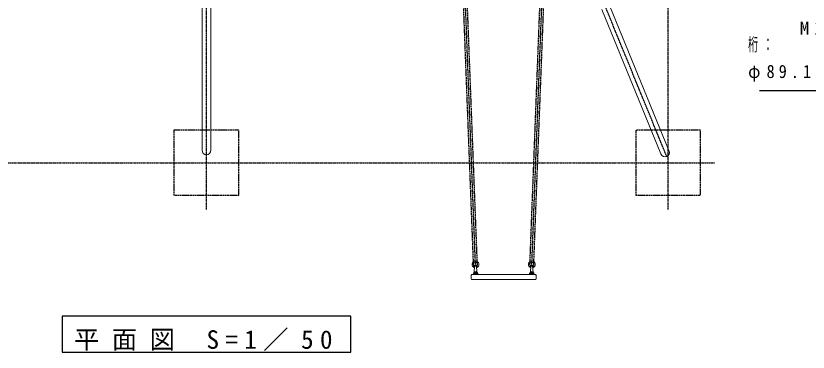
# Model space of a CAD drawing. Units: millimetres, scale not verified, with parts at other scales. Extents: x -35408 to 0, y -49934 to 13350.
# Drawn here: x -16100 to -10610, y 7511 to 9844 of the extents above; entities that cross this region are included whole.
import ezdxf

# ---------------------------------------------------------------- set-up
doc = ezdxf.new("R2010")
doc.units = ezdxf.units.MM
doc.linetypes.add('USER2', pattern=[6, 3, -1, 1, -1])
doc.linetypes.add('USER4', pattern=[8, 5, -3])
doc.layers.add('線', color=2, linetype='Continuous', lineweight=25)
doc.layers.add('補助', color=2, linetype='Continuous', lineweight=25)
doc.styles.add('ＭＳ ゴシック', font='')
doc.styles.get('ＭＳ ゴシック').set_extended_font_data('MS Gothic')

msp = doc.modelspace()

# ---------------------------------------------------------------- linework, layer by layer
at = {"layer": '線', "color": 20, "linetype": 'USER2'}
for p, q in [((-14780, 8500), (-14780, 11500)), ((-11580, 8500), (-11580, 11500)), ((-11589.725, 8867.517), (-12042.784, 9975)), ((-12914.76, 8104.555), (-12985, 9932.5)), ((-12525.24, 8104.555), (-12455, 9932.5)), ((-18305, 8825), (-11255, 8825))]:
    msp.add_line(p, q, dxfattribs=at)
at = {"layer": '線', "color": 7, "lineweight": 13}
for p, q in [((-14810.25, 8912.879), (-14810.25, 9896.902)), ((-14749.75, 8912.879), (-14749.75, 9896.902)), ((-11630.284, 8886.769), (-12039.424, 9886.894)), ((-11574.288, 8909.676), (-11983.686, 9910.43)), ((-12924.712, 8063.239), (-12920.982, 8111.017)), ((-12905.288, 8063.239), (-12909.018, 8111.017)), ((-12534.712, 8063.239), (-12530.982, 8111.017)), ((-12515.288, 8063.239), (-12519.018, 8111.017)), ((-12945, 8044.55), (-12945, 8019.55)), ((-12940, 8049.55), (-12500, 8049.55)), ((-12930, 8050.75), (-12930, 8058.35)), ((-12928.8, 8059.55), (-12901.2, 8059.55)), ((-12928.8, 8049.55), (-12901.2, 8049.55)), ((-12900, 8050.75), (-12900, 8058.35)), ((-12540, 8050.75), (-12540, 8058.35)), ((-12538.8, 8059.55), (-12511.2, 8059.55)), ((-12538.8, 8049.55), (-12511.2, 8049.55)), ((-12510, 8050.75), (-12510, 8058.35)), ((-12495, 8044.55), (-12495, 8019.55)), ((-12940, 8014.55), (-12500, 8014.55))]:
    msp.add_line(p, q, dxfattribs=at)
at = {"layer": '線', "color": 4, "linetype": 'USER4'}
for p, q in [((-12928.576, 8119.035), (-12998.24, 9931.991)), ((-12902.095, 8120.053), (-12971.76, 9933.009)), ((-12537.905, 8120.053), (-12468.24, 9933.009)), ((-12511.424, 8119.035), (-12441.76, 9931.991))]:
    msp.add_line(p, q, dxfattribs=at)
at = {"layer": '線'}
for p, q in [((-12925.75, 8062.55), (-12904.25, 8062.55)), ((-12925.75, 8062.55), (-12925.75, 8059.55)), ((-12925.75, 8059.55), (-12904.25, 8059.55)), ((-12925.5, 8063.55), (-12925.5, 8062.55)), ((-12925.5, 8063.55), (-12904.5, 8063.55)), ((-12925.5, 8062.55), (-12904.5, 8062.55)), ((-12920, 8068.35), (-12910, 8068.35)), ((-12905.389, 8059.55), (-12906.193, 8062.55)), ((-12904.25, 8059.55), (-12905.054, 8062.55)), ((-12904.5, 8063.55), (-12904.5, 8062.55)), ((-12904.25, 8062.55), (-12904.25, 8059.55)), ((-12535.75, 8062.55), (-12514.25, 8062.55)), ((-12535.75, 8062.55), (-12535.75, 8059.55)), ((-12535.75, 8059.55), (-12514.25, 8059.55)), ((-12535.5, 8063.55), (-12535.5, 8062.55)), ((-12535.5, 8063.55), (-12514.5, 8063.55)), ((-12535.5, 8062.55), (-12514.5, 8062.55)), ((-12530, 8068.35), (-12520, 8068.35)), ((-12515.389, 8059.55), (-12516.193, 8062.55)), ((-12514.25, 8059.55), (-12515.054, 8062.55)), ((-12514.5, 8063.55), (-12514.5, 8062.55)), ((-12514.25, 8062.55), (-12514.25, 8059.55))]:
    msp.add_line(p, q, dxfattribs=at)
at = {"layer": '線', "color": 4, "linetype": 'USER4'}
for points in [[(-15005, 8600), (-14555, 8600), (-14555, 9050), (-15005, 9050)], [(-11805, 8600), (-11355, 8600), (-11355, 9050), (-11805, 9050)]]:
    msp.add_lwpolyline(points, close=True, dxfattribs=at)
at = {"layer": '線', "color": 7, "lineweight": 13}
for centre, radius, start, end in [((-12915.336, 8119.544), 24, 92.13729, 253.59569), ((-12915.336, 8119.544), 15, 92.13729, 246.20496), ((-12915.336, 8119.544), 24, 288.04255, 92.13729), ((-12915.336, 8119.544), 15, 296.52804, 92.13729), ((-12524.664, 8119.544), 24, 87.86271, 251.95745), ((-12524.664, 8119.544), 15, 87.86271, 243.47196), ((-12524.664, 8119.544), 15, 293.79504, 87.86271), ((-12524.664, 8119.544), 24, 286.40431, 87.86271), ((-12915, 8110.55), 6, 4.46422, 175.53578), ((-12525, 8110.55), 6, 4.46422, 175.53578), ((-12940, 8044.55), 5, 90, 180), ((-12940, 8019.55), 5, 180, 270), ((-12928.8, 8058.35), 1.2, 90, 180), ((-12928.8, 8050.75), 1.2, 180, 270), ((-12928.7, 8063.55), 4, 270, 355.53578), ((-12901.3, 8063.55), 4, 184.46422, 270), ((-12901.2, 8058.35), 1.2, 0, 90), ((-12901.2, 8050.75), 1.2, 270, 0), ((-12538.8, 8058.35), 1.2, 90, 180), ((-12538.8, 8050.75), 1.2, 180, 270), ((-12538.7, 8063.55), 4, 270, 355.53578), ((-12511.3, 8063.55), 4, 184.46422, 270), ((-12511.2, 8058.35), 1.2, 0, 90), ((-12511.2, 8050.75), 1.2, 270, 0), ((-12500, 8044.55), 5, 0, 90), ((-12500, 8019.55), 5, 270, 0)]:
    msp.add_arc(centre, radius, start, end, dxfattribs=at)
at = {"layer": '線'}
for centre, start, end in [((-12915, 8057.07), 113.90552, 148.31866), ((-12915, 8057.07), 31.68134, 66.09448), ((-12525, 8057.07), 113.90552, 148.31866), ((-12525, 8057.07), 31.68134, 66.09448)]:
    msp.add_arc(centre, 12.339, start, end, dxfattribs=at)
at = {"layer": '線', "color": 7, "lineweight": 13}
for centre, major_axis, ratio, start_param, end_param in [((-14780, 8912.879), (0, -32.862), 0.920505, 4.71238898, 7.85398163), ((-11602.286, 8898.222), (-12.561, 30.705), 0.911831, 1.57079633, 4.71238898)]:
    msp.add_ellipse(centre, major_axis=major_axis, ratio=ratio, start_param=start_param, end_param=end_param, dxfattribs=at)
at = {"layer": '補助'}
msp.add_line((-10127.952, 9322.936), (-10947.725, 9322.936), dxfattribs=at)
msp.add_lwpolyline([(-15780, 7760.829), (-15780, 7510.829), (-13780, 7510.829), (-13780, 7760.829)], close=True, dxfattribs=at)

# ---------------------------------------------------------------- texts
at = {"layer": '補助', "style": 'ＭＳ ゴシック'}
for s, insert, char_height, attachment_point in [('\\T1.5;\\W1.05;M12×140L', (-10667.857, 9804.186), 91.64, 1), ('\\T1.5;\\W0.55;桁：', (-11025.987, 9691.686), 91.64, 1), ('\\T1.5;\\W0.9;φ89.1×4.2', (-11025.987, 9504.186), 91.64, 1), ('\\T1.5;平面図\\~S=1／50', (-14780, 7519.162), 128.3, 8)]:
    msp.add_mtext(s, dxfattribs=dict(at, insert=insert, char_height=char_height, attachment_point=attachment_point))

doc.saveas('drawing.dxf')
